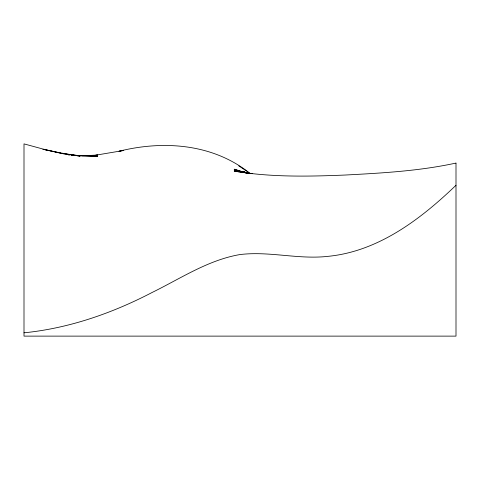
<?xml version="1.0" encoding="UTF-8"?>
<svg xmlns="http://www.w3.org/2000/svg" width="480" height="480" viewBox="0 0 480 480"><rect width="100%" height="100%" fill="white"/><g stroke="black" fill="none" stroke-linecap="round" stroke-linejoin="round"><path stroke-width="0.72" d="M456 185.268C420.612 219.258 378.228 251.55 327.75 256.368C298.44 259.65 269.262 250.986 240 254.556C208.152 259.998 180.786 278.418 152.25 292.404C112.29 313.212 69.006 328.326 24 332.814M456 163.062C419.562 171.006 382.188 173.082 345.048 175.044C308.1 176.544 270.846 177.306 234.24 171.138L252.354 173.706L234.24 170.424L249.456 173.55M91.872 155.76L93.324 155.55M95.508 155.226L123.348 150.522L118.998 151.248C163.608 140.154 213.072 143.742 250.086 173.442M92.598 155.712L97.686 155.052L82.176 155.796M79.962 155.898L97.686 156.414L71.22 155.082L79.962 155.766L61.014 153.408L79.962 156.15L61.014 152.988L42.87 149.286M68.304 154.914L69.762 155.022M45.048 149.76L61.014 153.264L42.87 149.01L24 143.88L24 336.12L456 336.12L456 163.188M249.456 173.454L234.24 169.842L243.996 172.482L234.24 169.212L246.78 173.046M246.528 172.962L243.288 171.66L246.528 173.082M238.764 165.888L247.818 171.852M246.528 172.902L243.288 171.372L246.528 172.908"/></g></svg>
